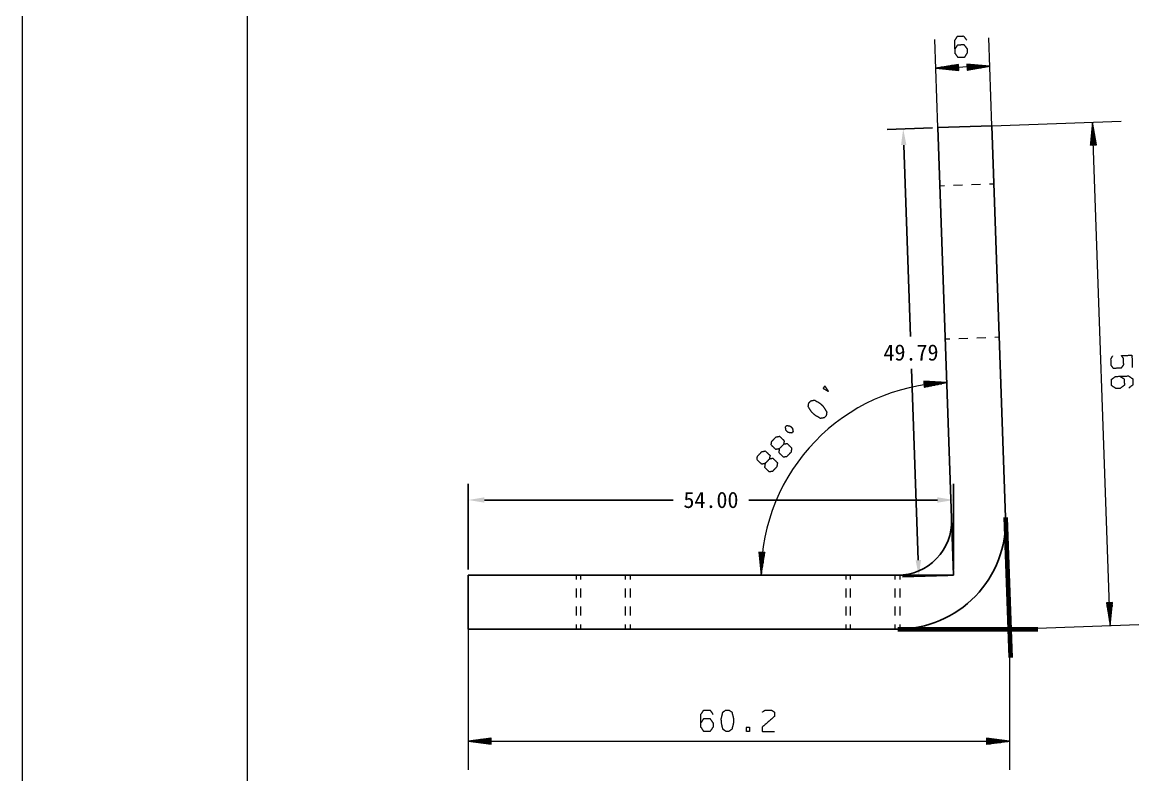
# Model space of a CAD drawing. Header units: millimetres. Extents: x 0 to 210, y 0 to 622.
# Drawn here: x 0 to 124.2, y 145.8 to 229.5 of the extents above; entities that cross this region are included whole.
import ezdxf

# ---------------------------------------------------------------- set-up
doc = ezdxf.new("R2010")
doc.units = ezdxf.units.MM
doc.layers.add('1', color=7, linetype='Continuous', true_color=0xffffff)
doc.dimstyles.get("Standard").update_dxf_attribs({"dimscale": 10, "dimtxt": 0.18, "dimasz": 0.18, "dimexe": 0.18, "dimexo": 0.0625, "dimgap": 0.09, "dimtad": 0, "dimtih": 1, "dimtoh": 1, "dimzin": 0, "dimdsep": 46, "dimtxsty": 'Standard', "dimcen": 0.09, "dimadec": 0, "dimazin": 0, "dimtfac": 1, "dimtofl": 0, "dimtmove": 0, "dimatfit": 3, "dimfxl": 0, "dimtolj": 1, "dimtzin": 0, "dimarcsym": 0})

# ---------------------------------------------------------------- blocks, each defined once
blk = doc.blocks.new('*D1')
at = {"color": 0, "lineweight": -2, "transparency": 16777216}
for p, q in [((101.26, 217.73), (96.21, 217.56)), ((98.07, 215.82), (98.82, 194.54)), ((99.69, 169.66), (98.94, 190.94)), ((102.99, 167.97), (97.95, 167.8))]:
    blk.add_line(p, q, dxfattribs=at)
at = {"color": 0, "lineweight": 18, "transparency": 16777216}
for points in [[(98.37, 215.83), (97.77, 215.81), (98.01, 217.62)], [(99.99, 169.67), (99.39, 169.65), (99.75, 167.86)]]:
    blk.add_solid(points, dxfattribs=at)
at = {"layer": 'Defpoints', "color": 0, "lineweight": 18, "transparency": 16777216}
for p in [(101.88, 217.76), (99.75, 167.86), (103.62, 168)]:
    blk.add_point(p, dxfattribs=at)
at = {"color": 0, "lineweight": 18, "transparency": 16777216, "insert": (98.88, 192.74), "char_height": 1.8, "attachment_point": 5}
blk.add_mtext('\\A1;49.79', dxfattribs=at)
blk = doc.blocks.new('*D2')
at = {"color": 0, "lineweight": -2, "transparency": 16777216}
for p, q in [((49.62, 168.62), (49.62, 178.15)), ((103.62, 168.62), (103.62, 178.15)), ((51.42, 176.35), (72.42, 176.35)), ((101.82, 176.35), (80.82, 176.35))]:
    blk.add_line(p, q, dxfattribs=at)
at = {"color": 0, "lineweight": 18, "transparency": 16777216}
for points in [[(51.42, 176.65), (51.42, 176.05), (49.62, 176.35)], [(101.82, 176.65), (101.82, 176.05), (103.62, 176.35)]]:
    blk.add_solid(points, dxfattribs=at)
at = {"layer": 'Defpoints', "color": 0, "lineweight": 18, "transparency": 16777216}
for p in [(49.62, 176.35), (49.62, 168), (103.62, 168)]:
    blk.add_point(p, dxfattribs=at)
at = {"color": 0, "lineweight": 18, "transparency": 16777216, "insert": (76.62, 176.35), "char_height": 1.8, "attachment_point": 5}
blk.add_mtext('\\A1;54.00', dxfattribs=at)

msp = doc.modelspace()

# ---------------------------------------------------------------- linework, layer by layer
at = {"layer": '1', "color": 132, "linetype": 'Continuous', "lineweight": 18}
for p, q in [((0, 297), (0, 0)), ((25, 292), (25, 5))]:
    msp.add_line(p, q, dxfattribs=at)
at = {"layer": '1', "color": 13, "linetype": 'Continuous', "lineweight": 18}
for p, q in [((101.881, 217.756), (101.54, 227.536)), ((107.878, 217.965), (107.536, 227.745)), ((104.177, 224.786), (101.65, 224.363)), ((107.647, 224.572), (101.65, 224.363)), ((101.65, 224.363), (104.201, 224.117)), ((104.188, 224.477), (101.842, 224.395)), ((104.19, 224.426), (101.844, 224.344)), ((104.186, 224.528), (102.226, 224.459)), ((104.192, 224.376), (102.232, 224.307)), ((104.184, 224.579), (102.61, 224.524)), ((104.193, 224.325), (102.619, 224.27)), ((104.183, 224.629), (102.994, 224.588)), ((104.195, 224.274), (103.006, 224.232)), ((104.181, 224.68), (103.378, 224.652)), ((104.197, 224.223), (103.394, 224.195)), ((104.179, 224.731), (103.762, 224.716)), ((104.199, 224.172), (103.781, 224.158)), ((104.177, 224.782), (104.146, 224.781)), ((104.177, 224.782), (104.146, 224.781)), ((104.2, 224.122), (104.169, 224.121)), ((104.2, 224.122), (104.169, 224.121)), ((104.201, 224.117), (104.177, 224.786)), ((105.097, 224.818), (105.12, 224.15)), ((107.647, 224.572), (105.097, 224.818)), ((105.097, 224.814), (105.129, 224.815)), ((105.097, 224.814), (105.129, 224.815)), ((105.099, 224.763), (105.516, 224.778)), ((105.1, 224.712), (105.903, 224.74)), ((105.102, 224.661), (106.291, 224.703)), ((105.104, 224.611), (106.678, 224.666)), ((105.106, 224.56), (107.066, 224.628)), ((105.107, 224.509), (107.453, 224.591)), ((105.109, 224.458), (107.455, 224.54)), ((105.111, 224.408), (107.071, 224.476)), ((105.113, 224.357), (106.687, 224.412)), ((105.115, 224.306), (106.303, 224.348)), ((105.116, 224.255), (105.919, 224.283)), ((105.118, 224.205), (105.536, 224.219)), ((105.12, 224.15), (107.647, 224.572)), ((105.12, 224.154), (105.152, 224.155)), ((105.12, 224.154), (105.152, 224.155)), ((107.878, 217.965), (122.257, 218.467)), ((119.084, 218.357), (118.838, 215.807)), ((119.046, 215.814), (118.991, 217.388)), ((119.097, 215.816), (119.028, 217.776)), ((119.147, 215.817), (119.065, 218.163)), ((119.507, 215.83), (119.084, 218.357)), ((121.039, 162.387), (119.084, 218.357)), ((119.198, 215.819), (119.116, 218.165)), ((119.249, 215.821), (119.18, 217.781)), ((119.3, 215.823), (119.245, 217.397)), ((118.893, 215.808), (118.879, 216.226)), ((118.944, 215.81), (118.916, 216.613)), ((118.995, 215.812), (118.953, 217.001)), ((119.35, 215.824), (119.309, 217.013)), ((119.401, 215.826), (119.373, 216.629)), ((119.452, 215.828), (119.437, 216.245)), ((118.838, 215.807), (119.507, 215.83)), ((118.843, 215.807), (118.842, 215.839)), ((118.843, 215.807), (118.842, 215.839)), ((119.503, 215.83), (119.502, 215.862)), ((119.503, 215.83), (119.502, 215.862)), ((100.315, 189.57), (100.358, 188.902)), ((102.871, 189.4), (100.315, 189.57)), ((100.315, 189.566), (100.347, 189.568)), ((100.315, 189.566), (100.347, 189.568)), ((100.319, 189.515), (100.736, 189.542)), ((100.322, 189.464), (101.124, 189.516)), ((100.325, 189.413), (101.512, 189.49)), ((100.328, 189.363), (101.901, 189.464)), ((100.332, 189.312), (102.289, 189.438)), ((100.335, 189.261), (102.677, 189.413)), ((100.338, 189.211), (102.681, 189.362)), ((100.342, 189.16), (102.299, 189.286)), ((100.345, 189.109), (101.917, 189.211)), ((100.348, 189.059), (101.535, 189.135)), ((100.351, 189.008), (101.153, 189.06)), ((100.355, 188.957), (100.772, 188.984)), ((100.358, 188.902), (102.871, 189.4)), ((100.358, 188.906), (100.39, 188.909)), ((100.358, 188.906), (100.39, 188.909)), ((81.943, 170.545), (82.202, 167.996)), ((82.611, 170.525), (81.943, 170.545)), ((81.947, 170.544), (81.946, 170.513)), ((81.947, 170.544), (81.946, 170.513)), ((81.998, 170.543), (81.985, 170.125)), ((82.049, 170.541), (82.025, 169.738)), ((82.099, 170.54), (82.064, 169.351)), ((82.15, 170.538), (82.103, 168.964)), ((82.201, 170.537), (82.143, 168.577)), ((82.252, 170.535), (82.182, 168.189)), ((82.202, 167.996), (82.611, 170.525)), ((82.302, 170.534), (82.233, 168.188)), ((82.353, 170.532), (82.295, 168.572)), ((82.404, 170.531), (82.357, 168.956)), ((82.455, 170.529), (82.42, 169.34)), ((82.506, 170.528), (82.482, 169.725)), ((82.556, 170.526), (82.544, 170.109)), ((82.607, 170.525), (82.606, 170.493)), ((82.607, 170.525), (82.606, 170.493)), ((121.284, 164.937), (120.616, 164.914)), ((120.616, 164.914), (121.039, 162.387)), ((120.62, 164.914), (120.621, 164.882)), ((120.62, 164.914), (120.621, 164.882)), ((120.671, 164.916), (120.685, 164.498)), ((120.721, 164.918), (120.749, 164.114)), ((120.772, 164.919), (120.814, 163.731)), ((120.823, 164.921), (120.878, 163.347)), ((120.874, 164.923), (120.942, 162.963)), ((120.924, 164.925), (121.006, 162.579)), ((120.975, 164.926), (121.057, 162.581)), ((121.026, 164.928), (121.094, 162.968)), ((121.039, 162.387), (121.284, 164.937)), ((121.077, 164.93), (121.132, 163.356)), ((121.128, 164.932), (121.169, 163.743)), ((121.178, 164.934), (121.206, 164.13)), ((121.229, 164.935), (121.244, 164.518)), ((121.28, 164.937), (121.281, 164.905)), ((121.28, 164.937), (121.281, 164.905)), ((49.622, 161.996), (49.622, 146.353)), ((109.832, 161.996), (124.212, 162.498)), ((109.832, 161.996), (109.832, 146.353)), ((52.162, 149.862), (49.622, 149.528)), ((49.622, 149.528), (52.162, 149.193)), ((49.622, 149.528), (109.832, 149.528)), ((52.162, 149.553), (49.815, 149.553)), ((52.162, 149.502), (49.815, 149.502)), ((52.162, 149.604), (50.201, 149.604)), ((52.162, 149.451), (50.201, 149.451)), ((52.162, 149.655), (50.587, 149.655)), ((52.162, 149.401), (50.587, 149.401)), ((52.162, 149.705), (50.973, 149.705)), ((52.162, 149.35), (50.973, 149.35)), ((52.162, 149.756), (51.359, 149.756)), ((52.162, 149.299), (51.359, 149.299)), ((52.162, 149.807), (51.745, 149.807)), ((52.162, 149.248), (51.745, 149.248)), ((52.162, 149.858), (52.131, 149.858)), ((52.162, 149.858), (52.131, 149.858)), ((52.162, 149.197), (52.131, 149.197)), ((52.162, 149.197), (52.131, 149.197)), ((52.162, 149.193), (52.162, 149.862)), ((107.292, 149.862), (107.292, 149.193)), ((109.832, 149.528), (107.292, 149.862)), ((107.292, 149.858), (107.324, 149.858)), ((107.292, 149.858), (107.324, 149.858)), ((107.292, 149.807), (107.71, 149.807)), ((107.292, 149.756), (108.096, 149.756)), ((107.292, 149.705), (108.481, 149.705)), ((107.292, 149.655), (108.867, 149.655)), ((107.292, 149.604), (109.253, 149.604)), ((107.292, 149.553), (109.639, 149.553)), ((107.292, 149.193), (109.832, 149.528)), ((107.292, 149.502), (109.639, 149.502)), ((107.292, 149.451), (109.253, 149.451)), ((107.292, 149.401), (108.867, 149.401)), ((107.292, 149.35), (108.481, 149.35)), ((107.292, 149.299), (108.096, 149.299)), ((107.292, 149.248), (107.71, 149.248)), ((107.292, 149.197), (107.324, 149.197)), ((107.292, 149.197), (107.324, 149.197))]:
    msp.add_line(p, q, dxfattribs=at)
at = {"layer": '1', "color": 252, "linetype": 'Continuous', "lineweight": 25}
for p, q in [((107.878, 217.965), (101.881, 217.756)), ((101.881, 217.756), (103.619, 167.996)), ((109.398, 174.415), (107.878, 217.965)), ((103.619, 167.996), (49.622, 167.996)), ((49.622, 167.996), (49.622, 161.996)), ((49.622, 161.996), (97.406, 161.996))]:
    msp.add_line(p, q, dxfattribs=at)
at = {"layer": '1', "color": 43, "linetype": 'Continuous', "lineweight": 18}
for p, q in [((102.608, 211.277), (102.108, 211.26)), ((104.606, 211.347), (103.607, 211.312)), ((106.605, 211.417), (105.606, 211.382)), ((108.104, 211.469), (107.605, 211.452)), ((102.701, 194.27), (103.201, 194.288)), ((104.2, 194.323), (105.2, 194.357)), ((106.199, 194.392), (107.199, 194.427)), ((108.198, 194.462), (108.698, 194.48)), ((61.622, 167.996), (61.622, 167.496)), ((62.122, 167.996), (62.122, 167.496)), ((67.122, 167.496), (67.122, 167.996)), ((67.622, 167.996), (67.622, 167.496)), ((91.622, 167.996), (91.622, 167.496)), ((92.122, 167.996), (92.122, 167.496)), ((97.122, 167.496), (97.122, 167.996)), ((97.622, 167.996), (97.622, 167.496)), ((61.622, 166.496), (61.622, 165.496)), ((62.122, 166.496), (62.122, 165.496)), ((67.122, 165.496), (67.122, 166.496)), ((67.622, 166.496), (67.622, 165.496)), ((91.622, 166.496), (91.622, 165.496)), ((92.122, 166.496), (92.122, 165.496)), ((97.122, 165.496), (97.122, 166.496)), ((97.622, 166.496), (97.622, 165.497)), ((61.622, 164.496), (61.622, 163.496)), ((62.122, 164.496), (62.122, 163.496)), ((67.122, 163.496), (67.122, 164.496)), ((67.622, 164.496), (67.622, 163.496)), ((91.622, 164.496), (91.622, 163.496)), ((92.122, 164.496), (92.122, 163.496)), ((97.122, 163.496), (97.122, 164.496)), ((97.622, 164.497), (97.622, 163.497)), ((61.622, 162.496), (61.622, 161.996)), ((62.122, 162.496), (62.122, 161.996)), ((67.122, 161.996), (67.122, 162.496)), ((67.622, 162.496), (67.622, 161.996)), ((91.622, 162.496), (91.622, 161.996)), ((92.122, 162.496), (92.122, 161.996)), ((97.122, 161.996), (97.122, 162.496)), ((97.622, 162.498), (97.622, 161.998))]:
    msp.add_line(p, q, dxfattribs=at)
at = {"layer": '1', "color": 252, "linetype": 'Continuous', "lineweight": 70}
for p, q in [((109.398, 174.415), (109.943, 158.823)), ((97.406, 161.996), (113.007, 161.996))]:
    msp.add_line(p, q, dxfattribs=at)
at = {"layer": '1', "color": 13, "linetype": 'Continuous', "lineweight": 18}
msp.add_arc((103.619, 167.996), 21.417, 92, 180, dxfattribs=at)
at = {"layer": '1', "color": 252, "linetype": 'Continuous', "lineweight": 25}
for radius in [12, 6]:
    msp.add_arc((97.406, 173.996), radius, 270, 2, dxfattribs=at)
at = {"layer": '1', "color": 95, "linetype": 'Continuous', "lineweight": 18}
for points, knots in [([(103.775, 226.481), (104.076, 226.967), (104.765, 226.991), (105.118, 226.528), (105.134, 226.053), (104.815, 225.567), (104.126, 225.543), (103.792, 226.006), (103.742, 227.43), (104.043, 227.916), (104.732, 227.94), (105.084, 227.477)], [0, 0, 0.0769636, 0.1697615, 0.2480744, 0.3120177, 0.3903307, 0.4831285, 0.5600929, 0.7519256, 0.8288892, 0.921687, 1, 1]), ([(121.31, 192.375), (121.096, 192.032), (121.121, 191.343), (121.357, 191.015), (122.307, 191.048), (122.545, 191.393), (122.521, 192.082), (122.284, 192.409), (123.458, 192.45), (123.506, 191.09)], [0, 0, 0.0622268, 0.168343, 0.2305719, 0.376816, 0.4412661, 0.5473823, 0.6096086, 0.7904898, 1, 1]), ([(122.114, 190.108), (122.6, 189.806), (122.624, 189.118), (122.161, 188.765), (121.686, 188.749), (121.2, 189.068), (121.176, 189.757), (121.64, 190.091), (123.064, 190.141), (123.549, 189.84), (123.574, 189.151), (123.111, 188.799)], [0, 0, 0.0769644, 0.1697602, 0.2480734, 0.3120185, 0.3903316, 0.4831274, 0.5600927, 0.7519281, 0.828891, 0.9216868, 1, 1]), ([(89.716, 188.414), (89.09, 188.773), (89.323, 189.015), (89.716, 188.414)], [0, 0, 0.4066016, 0.5957264, 1, 1]), ([(89.45, 185.727), (89.503, 186.143), (89.123, 186.756), (88.781, 187.086), (88.137, 187.462), (87.742, 187.377), (87.508, 187.136), (87.437, 186.738), (87.836, 186.107), (88.19, 185.79), (88.804, 185.418), (89.217, 185.486), (89.45, 185.727)], [0, 0, 0.0675247, 0.1839731, 0.260583, 0.380943, 0.4461398, 0.5003057, 0.5655032, 0.6858638, 0.7625292, 0.8783092, 0.9458353, 1, 1]), ([(85.606, 183.798), (85.766, 183.963), (85.679, 184.342), (85.445, 184.567), (85.064, 184.641), (84.905, 184.475), (84.979, 184.084), (85.213, 183.858), (85.606, 183.798)], [0, 0, 0.0856805, 0.2303935, 0.3515826, 0.4962972, 0.5819763, 0.7303934, 0.8515824, 1, 1]), ([(84.223, 182.042), (83.84, 181.97), (83.319, 182.473), (83.378, 182.859), (83.857, 183.354), (84.252, 183.44), (84.774, 182.936), (84.702, 182.538), (84.223, 182.042), (84.17, 181.627), (84.673, 181.141), (85.086, 181.209), (85.565, 181.705), (85.637, 182.102), (85.115, 182.606), (84.702, 182.538)], [0, 0, 0.047573, 0.1360844, 0.1836575, 0.2678151, 0.3171656, 0.4056765, 0.455027, 0.5391841, 0.590296, 0.6757555, 0.7268678, 0.8110232, 0.8603761, 0.948887, 1, 1]), ([(82.642, 180.405), (82.259, 180.332), (81.738, 180.836), (81.797, 181.221), (82.276, 181.717), (82.671, 181.802), (83.192, 181.298), (83.121, 180.901), (82.642, 180.405), (82.588, 179.989), (83.092, 179.503), (83.505, 179.571), (83.984, 180.067), (84.055, 180.465), (83.534, 180.968), (83.121, 180.901)], [0, 0, 0.0475729, 0.1360859, 0.183659, 0.2678141, 0.3171656, 0.4056782, 0.4550286, 0.5391856, 0.5902973, 0.6757567, 0.726869, 0.811026, 0.8603763, 0.9488871, 1, 1]), ([(75.51, 151.57), (75.828, 152.045), (76.517, 152.045), (76.853, 151.57), (76.853, 151.095), (76.517, 150.62), (75.828, 150.62), (75.51, 151.095), (75.51, 152.52), (75.828, 152.995), (76.517, 152.995), (76.853, 152.52)], [0, 0, 0.0769633, 0.1697607, 0.2480734, 0.3120183, 0.3903311, 0.4831284, 0.5600917, 0.7519266, 0.8288899, 0.9216873, 1, 1]), ([(78.617, 150.62), (78.953, 150.87), (79.13, 151.57), (79.13, 152.045), (78.953, 152.77), (78.617, 152.995), (78.281, 152.995), (77.945, 152.77), (77.769, 152.045), (77.786, 151.57), (77.945, 150.87), (78.281, 150.62), (78.617, 150.62)], [0, 0, 0.0675257, 0.1839714, 0.2605836, 0.380943, 0.4461411, 0.5003059, 0.565504, 0.6858634, 0.7625287, 0.8783095, 0.9458352, 1, 1]), ([(82.339, 152.77), (82.657, 152.995), (83.347, 152.995), (83.683, 152.77), (83.683, 152.295), (82.322, 151.095), (82.339, 150.62), (83.683, 150.62)], [0, 0, 0.0696918, 0.1929773, 0.2652736, 0.3502268, 0.6747406, 0.7597526, 1, 1]), ([(80.558, 150.62), (80.893, 150.62), (80.893, 151.095), (80.558, 151.095), (80.558, 150.62)], [0, 0, 0.2070884, 0.5, 0.7070884, 1, 1])]:
    msp.add_open_spline(points, degree=1, knots=knots, dxfattribs=at)

# ---------------------------------------------------------------- dimensions: what is measured, and where the dimension line sits
at = {"lineweight": 18}
dim = msp.add_aligned_dim(p1=(101.881, 217.756), p2=(103.619, 167.996), distance=-3.872, dimstyle='Standard', dxfattribs=at)
dim.commit()
dim.dimension.update_dxf_attribs({"geometry": '*D1', "text_midpoint": (98.881, 192.741)})
dim = msp.add_linear_dim(base=(49.622, 176.351), p1=(103.619, 167.996), p2=(49.622, 167.996), dimstyle='Standard', dxfattribs=at)
dim.commit()
dim.dimension.update_dxf_attribs({"geometry": '*D2', "text_midpoint": (76.621, 176.351)})

doc.saveas('drawing.dxf')
